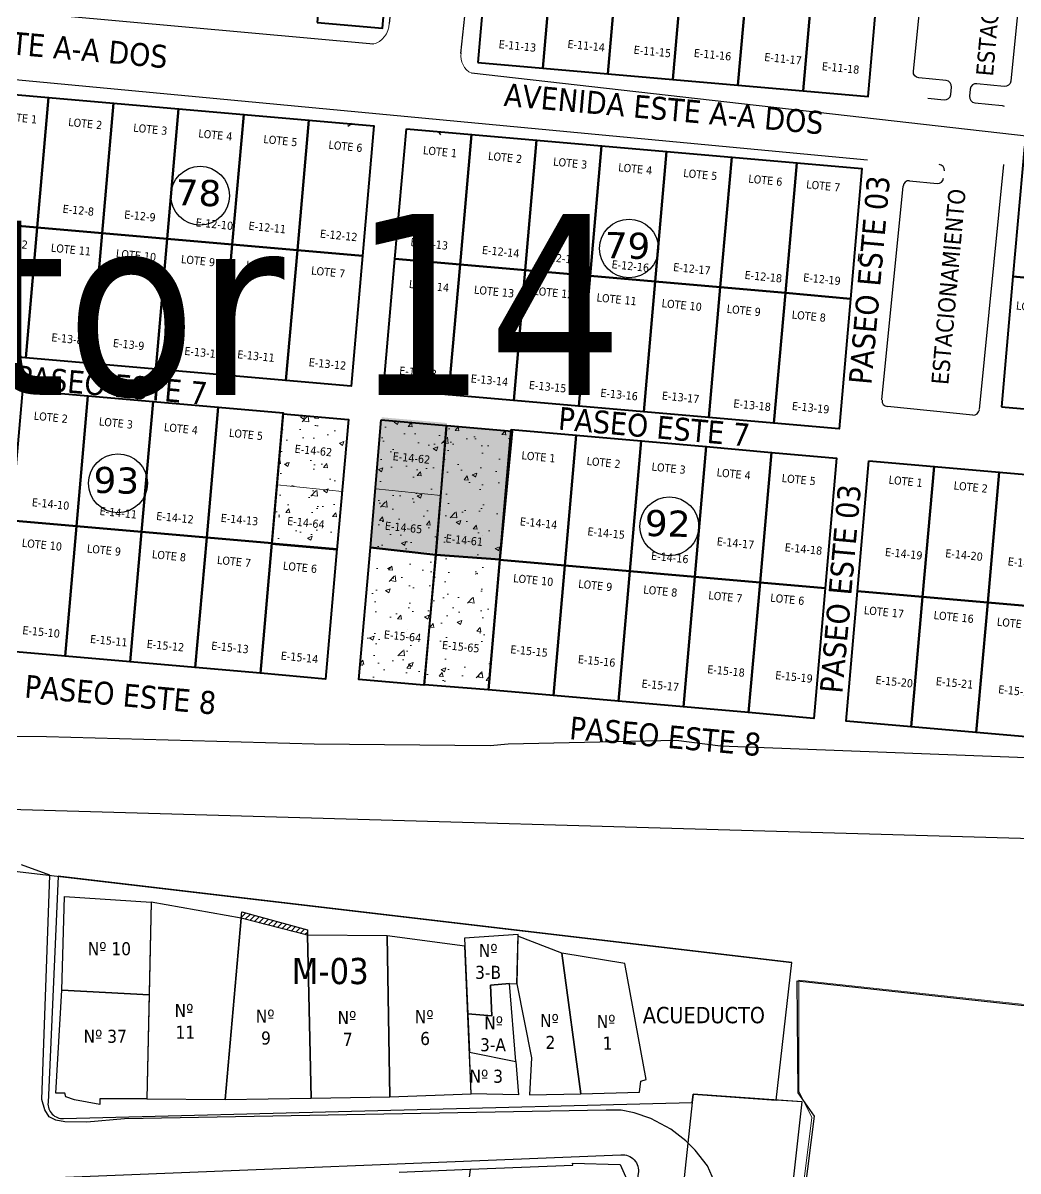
# Model space of a CAD drawing. Header units: metres. Extents: x 2 to 659295185, y -28 to 1124222152.
# Drawn here: x 659934.2 to 660086.6, y 1125414.8 to 1125590.5 of the extents above; entities that cross this region are included whole.
import ezdxf

# ---------------------------------------------------------------- set-up
doc = ezdxf.new("R2010")
doc.units = ezdxf.units.M
doc.header["$MEASUREMENT"] = 0
doc.linetypes.add('HIDDEN', pattern=[0.375, 0.25, -0.125])
for name, color, linetype in [('CALLES', 1, 'CONTINUOUS'), ('CAMBIO DE USO', 100, 'CONTINUOUS'), ('División Parroquial', 130, 'CONTINUOUS'), ('MANZANA', 30, 'CONTINUOUS'), ('Numero de manzana', 6, 'CONTINUOUS'), ('PARCELA SL', 1, 'CONTINUOUS'), ('Parcelas', 140, 'CONTINUOUS'), ('texto', 255, 'CONTINUOUS'), ('TEXTOS', 7, 'CONTINUOUS')]:
    doc.layers.add(name, color=color, linetype=linetype)
doc.layers.add('GL_LIN', color=5, linetype='CONTINUOUS', lineweight=30)
doc.styles.add('ROMAN', font='verdana.ttf')
doc.styles.get("Standard").update_dxf_attribs({"font": 'tahoma.ttf'})
pattern_1 = [(50, (0, 0), (7.172601826, -0.62752135), [0.75, -8.25]), (355, (0, 0), (-1.387513336, 7.521921337), [0.6, -6.6]), (100.45144446, (0.598, -0.052), (5.785088467, 6.89439991), [0.63740192, -7.01142112]), (46.1842, (0, 2), (10.672413307, -1.65519281), [1.125, -12.375]), (96.6356355, (0.889, 1.862), (9.34661946, 9.74118601), [0.95610342, -10.5171376]), (351.184164, (0, 2), (9.34661945, 9.741186), [0.9, -9.90000001]), (21, (1, 1.5), (5.96907052, -4.026188907), [0.75, -8.25]), (326, (1, 1.5), (2.43315332, 7.25150045), [0.6, -6.6]), (71.45144474, (1.4974, 1.1645), (8.402223767, 3.225311528), [0.6374019, -7.01142112]), (37.5, (0, 0), (0.121598553, 3.3289385383), [0, -6.52, 0, -6.7, 0, -6.625]), (7.5, (0, 0), (2.630695374, 3.944117119), [0, -3.82, 0, -6.37, 0, -2.525]), (327.5, (-2.23, 0), (5.3382243617, -0.2255487173), [0, -2.5, 0, -7.8, 0, -10.35]), (317.5, (-3.23, 0), (5.831861693, 1.001049823), [0, -3.25, 0, -5.18, 0, -7.35])]

msp = doc.modelspace()

# ---------------------------------------------------------------- hatches: boundary and pattern name
at = {"layer": 'División Parroquial', "lineweight": 0, "transparency": 33554666}
h = msp.add_hatch(dxfattribs=at)
h.set_pattern_fill('AR-CONC', color=256)
h.set_pattern_definition(pattern_1)
h.paths.add_polyline_path([(659999.1244, 1125529.2988), (659989.1624, 1125530.1703), (659987.4193, 1125510.2464), (659997.3812, 1125509.3749)], flags=16)
h.paths.add_polyline_path([(659853.4654, 1125504.454), (660022.6101, 1125504.454), (660022.6101, 1125564.2894), (659853.4654, 1125564.2894)], flags=9)
h = msp.add_hatch(dxfattribs=at)
h.set_pattern_fill('AR-CONC', color=256)
h.set_pattern_definition(pattern_1)
h.paths.add_polyline_path([(660008.9388, 1125528.0544), (659999.1382, 1125528.9118), (659997.4087, 1125509.1433), (660007.2093, 1125508.2858), (660007.2165, 1125508.3677)], flags=16)
h.paths.add_polyline_path([(659853.4654, 1125504.454), (660022.6101, 1125504.454), (660022.6101, 1125564.2894), (659853.4654, 1125564.2894)], flags=9)
h = msp.add_hatch(dxfattribs=at)
h.set_pattern_fill('AR-CONC', color=256)
h.set_pattern_definition(pattern_1)
h.paths.add_polyline_path([(659984.0406, 1125529.8243), (659974.0786, 1125530.6958), (659973.1272, 1125519.8209), (659983.0779, 1125518.8204)])
h.paths.add_polyline_path([(659983.0779, 1125518.8204), (659973.1272, 1125519.8209), (659972.3469, 1125510.9013), (659982.3088, 1125510.0298)])
h = msp.add_hatch(dxfattribs=at)
h.set_pattern_fill('AR-CONC', color=256)
h.set_pattern_definition(pattern_1)
h.paths.add_polyline_path([(659999.0372, 1125528.9095), (659989.0753, 1125529.781), (659987.4193, 1125510.2464), (659997.3812, 1125509.3749)])
h.paths.add_polyline_path([(660008.9388, 1125528.0544), (659999.1382, 1125528.9118), (659997.3951, 1125508.9879), (659997.4403, 1125508.984), (659997.4539, 1125509.1393), (660007.1211, 1125508.2856), (660007.1089, 1125508.1381), (660007.1957, 1125508.1305), (660007.2165, 1125508.3677)])
h.paths.add_polyline_path([(659997.3351, 1125509.1067), (659987.3731, 1125509.9783), (659985.63, 1125490.0544), (659995.592, 1125489.1829)])
h = msp.add_hatch(dxfattribs=at)
h.set_pattern_fill('AR-CONC', color=256)
h.set_pattern_definition([(50, (-9.3733, -0.01), (7.172601826, -0.62752135), [0.75, -8.25]), (355, (-9.373, -0.01), (-1.387513336, 7.521921337), [0.6, -6.6]), (100.45144446, (-8.7756, -0.0624), (5.785088467, 6.89439991), [0.63740192, -7.01142112]), (46.1842, (-9.373, 1.99), (10.672413307, -1.65519281), [1.125, -12.375]), (96.6356355, (-8.484, 1.852), (9.34661946, 9.74118601), [0.95610342, -10.5171376]), (351.184164, (-9.373, 1.99), (9.34661945, 9.741186), [0.9, -9.90000001]), (21, (-8.3733, 1.49), (5.96907052, -4.026188907), [0.75, -8.25]), (326, (-8.373, 1.49), (2.43315332, 7.25150045), [0.6, -6.6]), (71.45144474, (-7.876, 1.1544), (8.402223767, 3.225311528), [0.6374019, -7.01142112]), (37.5, (-9.3733, -0.01), (0.121598553, 3.3289385383), [0, -6.52, 0, -6.7, 0, -6.625]), (7.5, (-9.3733, -0.01), (2.630695374, 3.944117119), [0, -3.82, 0, -6.37, 0, -2.525]), (327.5, (-11.6033, -0.01), (5.3382243617, -0.2255487173), [0, -2.5, 0, -7.8, 0, -10.35]), (317.5, (-12.6033, -0.01), (5.831861693, 1.001049823), [0, -3.25, 0, -5.18, 0, -7.35])])
h.paths.add_polyline_path([(660007.2218, 1125508.4175), (659997.5548, 1125509.1185), (659995.6394, 1125489.0932), (660005.4648, 1125488.5504)])
h.paths.add_polyline_path([(659999.0684, 1125493.7351), (660005.6429, 1125493.0699), (660005.8362, 1125494.9805), (659999.2617, 1125495.6456)], flags=16)
h.paths.add_polyline_path([(659999.4919, 1125504.6202), (660006.5617, 1125503.9048), (660006.7583, 1125505.848), (659999.6885, 1125506.5633)], flags=16)

# ---------------------------------------------------------------- linework, layer by layer
at = {"layer": 'CAMBIO DE USO', "lineweight": 0}
for p, q in [((659973.1388, 1125519.8197), (659983.1055, 1125518.8176)), ((659988.2228, 1125519.2171), (659998.1894, 1125518.2151))]:
    msp.add_line(p, q, dxfattribs=at)
at = {"layer": 'CAMBIO DE USO', "lineweight": 40}
for points in [[(659974.0786, 1125530.6958), (659984.0406, 1125529.8243), (659982.2975, 1125509.9004), (659972.3355, 1125510.7719), (659974.0786, 1125530.6958)], [(659989.0753, 1125529.781), (659999.0372, 1125528.9095), (659997.4539, 1125509.1393), (659987.4193, 1125510.2464), (659989.0753, 1125529.781)], [(659999.1382, 1125528.9118), (660009.1001, 1125528.0403), (660007.2122, 1125508.3867), (659997.4539, 1125509.1393), (659999.1382, 1125528.9118)], [(659987.4193, 1125510.2464), (659997.4539, 1125509.1393), (659995.592, 1125489.1829), (659985.63, 1125490.0544), (659987.4193, 1125510.2464)], [(659997.4539, 1125509.1393), (660007.2122, 1125508.3867), (660005.4827, 1125488.4403), (659995.7108, 1125489.2154), (659997.4539, 1125509.1393)]]:
    msp.add_lwpolyline(points, dxfattribs=at)
at = {"layer": 'GL_LIN'}
msp.add_lwpolyline([(660435.0624, 1125033.3401), (660393.2461, 1125035.4836), (660376.3098, 1125038.3679), (660341.6963, 1125047.6802), (660265.2544, 1125067.8877), (660257.3994, 1125069.337), (660216.1511, 1125076.1022), (660141.3289, 1125088.6101), (660135.7665, 1125089.1263), (660128.8533, 1125089.1163), (660122.1617, 1125088.9202), (660092.3023, 1125088.2172), (660054.1882, 1125087.4483), (660015.9676, 1125087.508), (660028.6076, 1125192.9398), (660036.8756, 1125264.7481), (660051.3716, 1125391.3364), (660055.3856, 1125423.2013), (660052.9191, 1125426.7817), (660052.7364, 1125443.8889), (660275.3003, 1125419.7142), (660379.528, 1125408.2162), (660428.6754, 1125402.6733)], dxfattribs=at)
at = {"layer": 'MANZANA', "lineweight": -2}
for p, q in [((660001.275, 1125585.8753), (660009.8614, 1125669.8264)), ((659998.0441, 1125668.941), (659990.3001, 1125590.4653)), ((659987.8643, 1125587.2768), (659846.7532, 1125600.0621)), ((659848.5385, 1125589.8547), (660063.5464, 1125569.5888)), ((660103.2832, 1125571.438), (660002.8768, 1125582.8225)), ((659984.6012, 1125575.1424), (659983.9498, 1125574.6925)), ((659998.1986, 1125573.4328), (659997.8687, 1125573.8727)), ((659937.806, 1125481.2515), (659893.9711, 1125481.6015)), ((659978.7879, 1125480.1118), (659937.806, 1125481.2515)), ((660005.7435, 1125479.8918), (659978.7879, 1125480.1118)), ((660008.4811, 1125480.1318), (660005.7435, 1125479.8918)), ((660034.2247, 1125480.6917), (660008.4811, 1125480.1318)), ((660041.0275, 1125479.8318), (660034.2247, 1125480.6917)), ((660097.5775, 1125477.6523), (660041.0275, 1125479.8318)), ((659919.2199, 1125470.5437), (660098.9463, 1125465.3848)), ((659873.268, 1125467.69), (660051.935, 1125446.715)), ((659938.3388, 1125460.0814), (659934.0104, 1125461.6672)), ((660025.8304, 1125424.1332), (660023.5216, 1125424.1232)), ((660027.8011, 1125423.7033), (660025.8304, 1125424.1332)), ((660030.3244, 1125422.8234), (660027.8011, 1125423.7033)), ((660033.4001, 1125421.1838), (660030.3244, 1125422.8234)), ((660035.7089, 1125419.4241), (660033.4001, 1125421.1838)), ((660037.1437, 1125417.9944), (660035.7089, 1125419.4241)), ((660039.0155, 1125415.5649), (660037.1437, 1125417.9944)), ((660040.1204, 1125413.1354), (660039.0155, 1125415.5649))]:
    msp.add_line(p, q, dxfattribs=at)
at = {"layer": 'MANZANA'}
for p, q in [((660084.359, 1125568.8592), (660080.6228, 1125531.3516)), ((660069.977, 1125566.3792), (660074.1809, 1125565.9605)), ((660065.7188, 1125532.8362), (660068.9786, 1125565.5618)), ((660062.1465, 1125554.0767), (660062.2575, 1125555.1907)), ((660079.6483, 1125530.5118), (660066.5601, 1125531.8155))]:
    msp.add_line(p, q, dxfattribs=at)
msp.add_lwpolyline([(660072.754, 1125579.0263), (660075.2761, 1125578.7751, 0.41421356), (660076.2745, 1125579.5925), (660076.3854, 1125580.7064, 0.41421356), (660075.568, 1125581.7048), (660071.3641, 1125582.1235, -0.41421356), (660070.5466, 1125583.1218), (660073.8065, 1125615.8474, -0.41421356), (660074.8048, 1125616.6649), (660087.893, 1125615.3611, -0.41421356), (660088.7105, 1125614.3628), (660085.4506, 1125581.6372, -0.41421356), (660084.4523, 1125580.8198), (660080.2484, 1125581.2385, 0.41421356), (660079.2501, 1125580.4211), (660079.1391, 1125579.3072, 0.41421356), (660079.9566, 1125578.3088), (660084.1605, 1125577.8901, -0.08396567), (660084.454, 1125577.8099)], format="xyb", dxfattribs=at)
at = {"layer": 'MANZANA', "linetype": 'Continuous'}
for points in [[(660036.6904, 1125425.2704), (660036.831, 1125426.574), (660049.5297, 1125425.661), (660051.935, 1125446.715), (659939.5984, 1125459.9332), (659938.0552, 1125425.2695, 0.45838749), (659940.4432, 1125422.8352), (660036.6904, 1125425.2704), (660036.831, 1125426.574)], [(660036.6904, 1125425.2704), (660036.831, 1125426.574), (660049.5297, 1125425.661), (660051.935, 1125446.715), (659939.5984, 1125459.9332), (659938.0552, 1125425.2695, 0.45838749), (659940.4432, 1125422.8352), (660036.6904, 1125425.2704), (660036.831, 1125426.574)], [(660036.6904, 1125425.2704), (660036.831, 1125426.574), (660049.5297, 1125425.661), (660051.935, 1125446.715), (659939.5984, 1125459.9332), (659938.0552, 1125425.2695, 0.45838749), (659940.4432, 1125422.8352), (660036.6904, 1125425.2704), (660036.831, 1125426.574)], [(660036.6904, 1125425.2704), (660036.831, 1125426.574), (660049.5297, 1125425.661), (660051.935, 1125446.715), (659939.5984, 1125459.9332), (659938.0552, 1125425.2695, 0.45838749), (659940.4432, 1125422.8352), (660036.6904, 1125425.2704), (660036.831, 1125426.574)], [(660016.155, 1125316.5223, -0.3407527), (660014.155, 1125314.5511), (659929.9656, 1125310.452, -0.551167), (659927.3507, 1125313.1973), (659936.9697, 1125411.7355, -0.34429813), (659939.464, 1125413.8176), (660025.7804, 1125417.2546, -0.5097263), (660028.4054, 1125414.3972), (660016.155, 1125316.5223)], [(660016.155, 1125316.5223, -0.3407527), (660014.155, 1125314.5511), (659929.9656, 1125310.452, -0.551167), (659927.3507, 1125313.1973), (659936.9697, 1125411.7355, -0.34429813), (659939.464, 1125413.8176), (660025.7804, 1125417.2546, -0.5097263), (660028.4054, 1125414.3972), (660016.155, 1125316.5223)]]:
    msp.add_lwpolyline(points, format="xyb", dxfattribs=at)
for points in [[(660053.5069, 1125425.375), (660036.831, 1125426.574), (660036.6904, 1125425.2704), (660000.578, 1125086.876), (660015.9676, 1125087.508), (660053.5069, 1125425.3855)], [(660053.5069, 1125425.375), (660036.831, 1125426.574), (660036.6904, 1125425.2704), (660000.578, 1125086.876), (660015.9676, 1125087.508), (660053.5069, 1125425.3855)], [(660053.5069, 1125425.375), (660049.5297, 1125425.661)]]:
    msp.add_lwpolyline(points, dxfattribs=at)
at = {"layer": 'MANZANA', "lineweight": 0}
for centre, radius, start, end in [((659986.9788, 1125590.5002), 3.3215, 283.964574, 359.398009), ((660004.1782, 1125585.4319), 2.8975, 169.867107, 244.217535)]:
    msp.add_arc(centre, radius, start, end, dxfattribs=at)
at = {"layer": 'MANZANA'}
for centre, start, end in [((660074.3823, 1125567.9823), 354.311449, 84.311449), ((660069.8865, 1125565.4713), 84.311449, 174.311449), ((660074.2713, 1125566.8683), 264.311449, 354.311449), ((660066.6505, 1125532.7234), 174.311449, 264.311449), ((660079.7387, 1125531.4197), 264.311449, 354.311449)]:
    msp.add_arc(centre, 0.9124, start, end, dxfattribs=at)
at = {"layer": 'Numero de manzana', "lineweight": -2}
for centre in [(659961.3437, 1125564.0884), (660027.0094, 1125556.0111), (659948.7617, 1125520.0713), (660033.1761, 1125513.4722)]:
    msp.add_circle(centre, 4.5001, dxfattribs=at)
at = {"layer": 'PARCELA SL', "linetype": 'Continuous'}
msp.add_lwpolyline([(660002.6745, 1125415.062), (660018.3828, 1125415.669), (660018.3769, 1125416.0189), (660025.6432, 1125415.7895), (660026.4679, 1125413.9565), (660025.1872, 1125402.7293)], dxfattribs=at)
at = {"layer": 'Parcelas', "lineweight": -2}
for p, q in [((659937.1213, 1125425.743), (659938.3388, 1125460.0814)), ((659940.158, 1125442.4595), (659940.5866, 1125456.7931)), ((659940.5866, 1125456.7931), (659953.8408, 1125455.9662)), ((659953.8408, 1125455.9662), (659953.1608, 1125425.8239)), ((659953.8408, 1125455.9662), (659953.5207, 1125441.7798)), ((659967.6194, 1125453.4861), (659953.8408, 1125455.9662)), ((659967.6194, 1125453.4861), (659965.1805, 1125425.7431)), ((659965.1805, 1125425.7431), (659967.6194, 1125453.4861)), ((659967.6194, 1125453.4861), (659967.7078, 1125454.4922)), ((659967.6194, 1125453.4861), (659967.7078, 1125454.4922)), ((659967.6194, 1125453.4861), (659967.7078, 1125454.4922)), ((659977.7907, 1125450.8794), (659967.6194, 1125453.4861)), ((659977.7907, 1125450.8794), (659967.6194, 1125453.4861)), ((659977.7907, 1125450.8794), (659967.6194, 1125453.4861)), ((659977.7907, 1125450.8794), (659967.6194, 1125453.4861)), ((659967.6294, 1125453.6), (659968.3453, 1125454.316)), ((659967.6294, 1125453.6), (659968.3453, 1125454.316)), ((659967.6294, 1125453.6), (659968.3453, 1125454.316)), ((659967.7078, 1125454.4922), (659977.7731, 1125451.7092)), ((659967.7078, 1125454.4922), (659977.7731, 1125451.7092)), ((659967.7078, 1125454.4922), (659977.7731, 1125451.7092)), ((659968.2402, 1125453.327), (659969.0378, 1125454.1245)), ((659968.2402, 1125453.327), (659969.0378, 1125454.1245)), ((659968.2402, 1125453.327), (659969.0378, 1125454.1245)), ((659968.9438, 1125453.1467), (659969.7302, 1125453.933)), ((659968.9438, 1125453.1467), (659969.7302, 1125453.933)), ((659968.9438, 1125453.1467), (659969.7302, 1125453.933)), ((659969.6474, 1125452.9664), (659970.4226, 1125453.7416)), ((659969.6474, 1125452.9664), (659970.4226, 1125453.7416)), ((659969.6474, 1125452.9664), (659970.4226, 1125453.7416)), ((659970.351, 1125452.786), (659971.115, 1125453.5501)), ((659970.351, 1125452.786), (659971.115, 1125453.5501)), ((659970.351, 1125452.786), (659971.115, 1125453.5501)), ((659971.0545, 1125452.6057), (659971.8075, 1125453.3587)), ((659971.0545, 1125452.6057), (659971.8075, 1125453.3587)), ((659971.0545, 1125452.6057), (659971.8075, 1125453.3587)), ((659971.7581, 1125452.4254), (659972.4999, 1125453.1672)), ((659971.7581, 1125452.4254), (659972.4999, 1125453.1672)), ((659971.7581, 1125452.4254), (659972.4999, 1125453.1672)), ((659972.4617, 1125452.2451), (659973.1923, 1125452.9758)), ((659972.4617, 1125452.2451), (659973.1923, 1125452.9758)), ((659972.4617, 1125452.2451), (659973.1923, 1125452.9758)), ((659973.1652, 1125452.0648), (659973.8848, 1125452.7843)), ((659973.1652, 1125452.0648), (659973.8848, 1125452.7843)), ((659973.1652, 1125452.0648), (659973.8848, 1125452.7843)), ((659973.8688, 1125451.8845), (659974.5772, 1125452.5929)), ((659973.8688, 1125451.8845), (659974.5772, 1125452.5929)), ((659973.8688, 1125451.8845), (659974.5772, 1125452.5929)), ((659974.5724, 1125451.7042), (659975.2696, 1125452.4014)), ((659974.5724, 1125451.7042), (659975.2696, 1125452.4014)), ((659974.5724, 1125451.7042), (659975.2696, 1125452.4014)), ((659975.276, 1125451.5239), (659975.9621, 1125452.21)), ((659975.276, 1125451.5239), (659975.9621, 1125452.21)), ((659975.276, 1125451.5239), (659975.9621, 1125452.21)), ((659975.9795, 1125451.3436), (659976.6545, 1125452.0185)), ((659975.9795, 1125451.3436), (659976.6545, 1125452.0185)), ((659975.9795, 1125451.3436), (659976.6545, 1125452.0185)), ((659976.6831, 1125451.1632), (659977.3469, 1125451.8271)), ((659976.6831, 1125451.1632), (659977.3469, 1125451.8271)), ((659976.6831, 1125451.1632), (659977.3469, 1125451.8271)), ((659977.3867, 1125450.9829), (659977.7802, 1125451.3764)), ((659977.3867, 1125450.9829), (659977.7802, 1125451.3764)), ((659977.3867, 1125450.9829), (659977.7802, 1125451.3764)), ((659977.7731, 1125451.7092), (659977.7907, 1125450.8794)), ((659977.7731, 1125451.7092), (659977.7907, 1125450.8794)), ((659977.7731, 1125451.7092), (659977.7907, 1125450.8794)), ((659989.9703, 1125450.7873), (659977.7907, 1125450.8794)), ((659977.7907, 1125450.8794), (659978.3192, 1125425.925)), ((659978.3192, 1125425.925), (659977.7907, 1125450.8794)), ((659989.9703, 1125450.7873), (659977.7907, 1125450.8794)), ((659977.7907, 1125450.8794), (659978.3192, 1125425.925)), ((659989.9703, 1125450.7873), (659977.7907, 1125450.8794)), ((659977.7907, 1125450.8794), (659978.3192, 1125425.925)), ((659990.3873, 1125426.1408), (659989.9703, 1125450.7873)), ((660001.8672, 1125449.2174), (659989.9703, 1125450.7873)), ((659989.9703, 1125450.7873), (659990.3873, 1125426.1408)), ((659990.3873, 1125426.1408), (659989.9703, 1125450.7873)), ((659990.3873, 1125426.1408), (659989.9703, 1125450.7873)), ((660010.0144, 1125451.023), (660001.814, 1125450.4562)), ((660001.814, 1125450.4562), (660002.3118, 1125438.8669)), ((660009.8342, 1125443.4451), (660010.0144, 1125451.023)), ((660010.0073, 1125450.7239), (660009.8342, 1125443.4451)), ((660016.7251, 1125448.1613), (660010.0073, 1125450.7239)), ((660002.8389, 1125426.5982), (660001.8672, 1125449.2174)), ((660026.3436, 1125446.5652), (660016.7251, 1125448.1613)), ((660016.7251, 1125448.1613), (660019.6358, 1125426.6271)), ((660019.6358, 1125426.6271), (660016.7251, 1125448.1613)), ((660029.6564, 1125428.7913), (660026.3436, 1125446.5652)), ((660005.8223, 1125443.264), (660008.6867, 1125443.5212)), ((660008.6867, 1125443.5212), (660005.8223, 1125443.264)), ((660005.9997, 1125438.5674), (660005.8223, 1125443.264)), ((660005.8223, 1125443.264), (660005.9997, 1125438.5674)), ((660008.6867, 1125443.5212), (660008.6867, 1125443.5212)), ((660008.6867, 1125443.5212), (660009.8342, 1125443.4451)), ((660009.677, 1125431.5621), (660008.6867, 1125443.5212)), ((660009.8342, 1125443.4451), (660012.1022, 1125432.1114)), ((659939.2552, 1125426.7053), (659940.158, 1125442.4595)), ((659953.5207, 1125441.7798), (659940.158, 1125442.4595)), ((659940.158, 1125442.4595), (659953.5207, 1125441.7798)), ((659953.5207, 1125441.7798), (659953.1608, 1125425.8239)), ((660002.3118, 1125438.8669), (660005.9997, 1125438.5674)), ((660005.9997, 1125438.5674), (660002.3118, 1125438.8669)), ((660002.3118, 1125438.8669), (660002.5633, 1125433.0123)), ((660002.8389, 1125426.5982), (660002.5633, 1125433.0123)), ((660002.5633, 1125433.0123), (660009.677, 1125431.5621)), ((660002.5633, 1125433.0123), (660009.677, 1125431.5621)), ((660012.1022, 1125432.1114), (660011.7477, 1125426.4525)), ((660009.677, 1125431.5621), (660010.0979, 1125426.4795)), ((660028.5923, 1125426.8772), (660028.8143, 1125428.5727)), ((660028.8143, 1125428.5727), (660029.6564, 1125428.7913)), ((660019.6358, 1125426.6271), (660028.5923, 1125426.8772)), ((659937.5835, 1125424.1733), (659937.1213, 1125425.743)), ((659940.6052, 1125426.6969), (659939.2552, 1125426.7053)), ((659940.7545, 1125426.1468), (659940.6052, 1125426.6969)), ((659942.0976, 1125425.6858), (659940.7545, 1125426.1468)), ((659945.9608, 1125424.9639), (659942.0976, 1125425.6858)), ((659953.1608, 1125425.8239), (659945.9608, 1125425.8239)), ((659945.9608, 1125425.8239), (659945.9608, 1125424.9639)), ((659953.1608, 1125425.8239), (659965.1805, 1125425.7431)), ((659965.1805, 1125425.7431), (659978.3192, 1125425.925)), ((659978.3192, 1125425.925), (659990.3873, 1125426.1408)), ((659978.3192, 1125425.925), (659990.3873, 1125426.1408)), ((659978.3192, 1125425.925), (659990.3873, 1125426.1408)), ((659990.3873, 1125426.1408), (660002.8389, 1125426.5982)), ((660010.0979, 1125426.4795), (660002.8389, 1125426.5982)), ((660011.7477, 1125426.4525), (660019.6358, 1125426.6271)), ((659938.2503, 1125423.0666), (659937.5835, 1125424.1733)), ((660023.5216, 1125424.1232), (659949.7872, 1125422.7934)), ((659939.2259, 1125422.5675), (659938.2503, 1125423.0666)), ((659940.6351, 1125422.3408), (659939.2259, 1125422.5675)), ((659943.9821, 1125422.2878), (659940.6351, 1125422.3408)), ((659949.7872, 1125422.7934), (659943.9821, 1125422.2878)), ((659991.8026, 1125414.6419), (660002.6745, 1125415.062)), ((660002.6745, 1125415.062), (659996.5218, 1125365.3513))]:
    msp.add_line(p, q, dxfattribs=at)
at = {"layer": 'Parcelas', "lineweight": 40}
for points in [[(659979.281, 1125590.6003), (659989.2429, 1125589.7287), (659990.9861, 1125609.6526), (659981.0241, 1125610.5242), (659979.281, 1125590.6003)], [(660003.8421, 1125584.4924), (660013.804, 1125583.6208), (660015.5472, 1125603.5447), (660005.5852, 1125604.4163), (660003.8421, 1125584.4924)], [(660013.804, 1125583.6208), (660023.766, 1125582.7493), (660025.5091, 1125602.6731), (660015.5472, 1125603.5447), (660013.804, 1125583.6208)], [(660023.766, 1125582.7493), (660033.7279, 1125581.8777), (660035.4711, 1125601.8016), (660025.5091, 1125602.6731), (660023.766, 1125582.7493)], [(660033.7279, 1125581.8777), (660043.6899, 1125581.0061), (660045.433, 1125600.93), (660035.4711, 1125601.8016), (660033.7279, 1125581.8777)], [(660043.6899, 1125581.0061), (660053.6518, 1125580.1346), (660055.3949, 1125600.0585), (660045.433, 1125600.93), (660043.6899, 1125581.0061)], [(660053.6518, 1125580.1346), (660063.6138, 1125579.263), (660065.3569, 1125599.1869), (660055.3949, 1125600.0585), (660053.6518, 1125580.1346)], [(659928.1639, 1125580.0151), (659938.1259, 1125579.1436), (659936.3828, 1125559.2197), (659926.4208, 1125560.0912), (659928.1639, 1125580.0151)], [(659938.1259, 1125579.1436), (659948.0878, 1125578.272), (659946.3447, 1125558.3481), (659936.3828, 1125559.2197), (659938.1259, 1125579.1436)], [(659948.0878, 1125578.272), (659958.0498, 1125577.4005), (659956.3066, 1125557.4766), (659946.3447, 1125558.3481), (659948.0878, 1125578.272)], [(659958.0498, 1125577.4005), (659968.0117, 1125576.5289), (659966.2686, 1125556.605), (659956.3066, 1125557.4766), (659958.0498, 1125577.4005)], [(659968.0117, 1125576.5289), (659977.9737, 1125575.6574), (659976.2305, 1125555.7335), (659966.2686, 1125556.605), (659968.0117, 1125576.5289)], [(659977.9737, 1125575.6574), (659987.9356, 1125574.7858), (659986.1925, 1125554.8619), (659976.2305, 1125555.7335), (659977.9737, 1125575.6574)], [(659992.9166, 1125574.35), (660002.8785, 1125573.4785), (660001.1354, 1125553.5546), (659991.1735, 1125554.4261), (659992.9166, 1125574.35)], [(660002.8785, 1125573.4785), (660012.8405, 1125572.6069), (660011.0974, 1125552.683), (660001.1354, 1125553.5546), (660002.8785, 1125573.4785)], [(660012.8405, 1125572.6069), (660022.8024, 1125571.7353), (660021.0593, 1125551.8115), (660011.0974, 1125552.683), (660012.8405, 1125572.6069)], [(660022.8024, 1125571.7353), (660032.7644, 1125570.8638), (660031.0213, 1125550.9399), (660021.0593, 1125551.8115), (660022.8024, 1125571.7353)], [(660032.7644, 1125570.8638), (660042.7263, 1125569.9922), (660040.9832, 1125550.0683), (660031.0213, 1125550.9399), (660032.7644, 1125570.8638)], [(660085.7959, 1125551.7006), (660095.7579, 1125550.8291), (660097.501, 1125570.753), (660087.539, 1125571.6245), (660085.7959, 1125551.7006)], [(660042.7263, 1125569.9922), (660052.6883, 1125569.1207), (660050.9451, 1125549.1968), (660040.9832, 1125550.0683), (660042.7263, 1125569.9922)], [(660052.6883, 1125569.1207), (660062.6502, 1125568.2491), (660060.9071, 1125548.3252), (660050.9451, 1125549.1968), (660052.6883, 1125569.1207)], [(659926.4208, 1125560.0912), (659936.3828, 1125559.2197), (659934.6396, 1125539.2958), (659924.6777, 1125540.1674), (659926.4208, 1125560.0912)], [(659936.3828, 1125559.2197), (659946.3447, 1125558.3481), (659944.6016, 1125538.4242), (659934.6396, 1125539.2958), (659936.3828, 1125559.2197)], [(659946.3447, 1125558.3481), (659956.3066, 1125557.4766), (659954.5635, 1125537.5527), (659944.6016, 1125538.4242), (659946.3447, 1125558.3481)], [(659956.3066, 1125557.4766), (659966.2686, 1125556.605), (659964.5255, 1125536.6811), (659954.5635, 1125537.5527), (659956.3066, 1125557.4766)], [(659966.2686, 1125556.605), (659976.2305, 1125555.7335), (659974.4874, 1125535.8096), (659964.5255, 1125536.6811), (659966.2686, 1125556.605)], [(659976.2305, 1125555.7335), (659986.1925, 1125554.8619), (659984.4494, 1125534.938), (659974.4874, 1125535.8096), (659976.2305, 1125555.7335)], [(659991.1735, 1125554.4261), (660001.1354, 1125553.5546), (659999.3923, 1125533.6307), (659989.4303, 1125534.5022), (659991.1735, 1125554.4261)], [(660001.1354, 1125553.5546), (660011.0974, 1125552.683), (660009.3542, 1125532.7591), (659999.3923, 1125533.6307), (660001.1354, 1125553.5546)], [(660011.0974, 1125552.683), (660021.0593, 1125551.8115), (660019.3162, 1125531.8876), (660009.3542, 1125532.7591), (660011.0974, 1125552.683)], [(660021.0593, 1125551.8115), (660031.0213, 1125550.9399), (660029.2781, 1125531.016), (660019.3162, 1125531.8876), (660021.0593, 1125551.8115)], [(660084.0528, 1125531.7767), (660094.0148, 1125530.9052), (660095.7579, 1125550.8291), (660085.7959, 1125551.7006), (660084.0528, 1125531.7767)], [(660031.0213, 1125550.9399), (660040.9832, 1125550.0683), (660039.2401, 1125530.1444), (660029.2781, 1125531.016), (660031.0213, 1125550.9399)], [(660040.9832, 1125550.0683), (660050.9451, 1125549.1968), (660049.202, 1125529.2729), (660039.2401, 1125530.1444), (660040.9832, 1125550.0683)], [(660050.9451, 1125549.1968), (660060.9071, 1125548.3252), (660059.164, 1125528.4013), (660049.202, 1125529.2729), (660050.9451, 1125549.1968)], [(659934.2039, 1125534.3148), (659944.1658, 1125533.4433), (659942.4227, 1125513.5194), (659932.4607, 1125514.3909), (659934.2039, 1125534.3148)], [(659944.1658, 1125533.4433), (659954.1278, 1125532.5717), (659952.3846, 1125512.6478), (659942.4227, 1125513.5194), (659944.1658, 1125533.4433)], [(659954.1278, 1125532.5717), (659964.0897, 1125531.7002), (659962.3466, 1125511.7763), (659952.3846, 1125512.6478), (659954.1278, 1125532.5717)], [(659964.0897, 1125531.7002), (659974.0517, 1125530.8286), (659972.3085, 1125510.9047), (659962.3466, 1125511.7763), (659964.0897, 1125531.7002)], [(660008.9596, 1125528.2916), (660018.9215, 1125527.4201), (660017.1784, 1125507.4962), (660007.2165, 1125508.3677), (660008.9596, 1125528.2916)], [(660018.9215, 1125527.4201), (660028.8835, 1125526.5485), (660027.1404, 1125506.6246), (660017.1784, 1125507.4962), (660018.9215, 1125527.4201)], [(660028.8835, 1125526.5485), (660038.8454, 1125525.677), (660037.1023, 1125505.7531), (660027.1404, 1125506.6246), (660028.8835, 1125526.5485)], [(660038.8454, 1125525.677), (660048.8074, 1125524.8054), (660047.0642, 1125504.8815), (660037.1023, 1125505.7531), (660038.8454, 1125525.677)], [(660048.8074, 1125524.8054), (660058.7693, 1125523.9338), (660057.0262, 1125504.0099), (660047.0642, 1125504.8815), (660048.8074, 1125524.8054)], [(660063.746, 1125523.4929), (660073.708, 1125522.6214), (660071.9648, 1125502.6975), (660062.0029, 1125503.569), (660063.746, 1125523.4929)], [(660073.708, 1125522.6214), (660083.6699, 1125521.7498), (660081.9268, 1125501.8259), (660071.9648, 1125502.6975), (660073.708, 1125522.6214)], [(660083.6699, 1125521.7498), (660093.6319, 1125520.8783), (660091.8887, 1125500.9544), (660081.9268, 1125501.8259), (660083.6699, 1125521.7498)], [(659932.4607, 1125514.3909), (659942.4227, 1125513.5194), (659940.6796, 1125493.5955), (659930.7176, 1125494.467), (659932.4607, 1125514.3909)], [(659942.4227, 1125513.5194), (659952.3846, 1125512.6478), (659950.6415, 1125492.7239), (659940.6796, 1125493.5955), (659942.4227, 1125513.5194)], [(659952.3846, 1125512.6478), (659962.3466, 1125511.7763), (659960.6035, 1125491.8524), (659950.6415, 1125492.7239), (659952.3846, 1125512.6478)], [(659962.3466, 1125511.7763), (659972.3085, 1125510.9047), (659970.5654, 1125490.9808), (659960.6035, 1125491.8524), (659962.3466, 1125511.7763)], [(659972.3085, 1125510.9047), (659982.2705, 1125510.0331), (659980.5274, 1125490.1092), (659970.5654, 1125490.9808), (659972.3085, 1125510.9047)], [(660007.2165, 1125508.3677), (660017.1784, 1125507.4962), (660015.4353, 1125487.5723), (660005.4733, 1125488.4438), (660007.2165, 1125508.3677)], [(660017.1784, 1125507.4962), (660027.1404, 1125506.6246), (660025.3972, 1125486.7007), (660015.4353, 1125487.5723), (660017.1784, 1125507.4962)], [(660027.1404, 1125506.6246), (660037.1023, 1125505.7531), (660035.3592, 1125485.8292), (660025.3972, 1125486.7007), (660027.1404, 1125506.6246)], [(660037.1023, 1125505.7531), (660047.0642, 1125504.8815), (660045.3211, 1125484.9576), (660035.3592, 1125485.8292), (660037.1023, 1125505.7531)], [(660047.0642, 1125504.8815), (660057.0262, 1125504.0099), (660055.2831, 1125484.0861), (660045.3211, 1125484.9576), (660047.0642, 1125504.8815)], [(660062.0029, 1125503.569), (660071.9648, 1125502.6975), (660070.2217, 1125482.7736), (660060.2598, 1125483.6451), (660062.0029, 1125503.569)], [(660071.9648, 1125502.6975), (660081.9268, 1125501.8259), (660080.1837, 1125481.902), (660070.2217, 1125482.7736), (660071.9648, 1125502.6975)], [(660081.9268, 1125501.8259), (660091.8887, 1125500.9544), (660090.1456, 1125481.0305), (660080.1837, 1125481.902), (660081.9268, 1125501.8259)]]:
    msp.add_lwpolyline(points, dxfattribs=at)
at = {"layer": 'texto', "lineweight": 0}
for points in [[(660435, 1125033), (660393, 1125035), (660377, 1125038), (660342, 1125047), (660265, 1125068), (660258, 1125069), (660216, 1125076), (660142, 1125088), (660136, 1125089), (660129, 1125089), (660122, 1125089), (660093, 1125088), (660054, 1125087), (660016, 1125087), (660029, 1125193), (660037, 1125265), (660051, 1125391), (660055, 1125423), (660053, 1125427), (660053, 1125444)], [(660053, 1125444), (660276, 1125420), (660380, 1125408), (660429, 1125403)]]:
    msp.add_lwpolyline(points, dxfattribs=at)

# ---------------------------------------------------------------- texts
at = {"layer": 'CALLES'}
for p in [(660082.7365, 1125582.2971), (660075.8866, 1125535.0706)]:
    msp.add_text('ESTACIONAMIENTO', height=2.625, rotation=84.880446, dxfattribs=at).set_placement(p)
at = {"layer": 'CALLES', "color": 0}
for s, rotation, p in [('AVENIDA ESTE A-A DOS', 354.880446, (659907.3236, 1125587.9657)), ('AVENIDA ESTE A-A DOS', 354.880446, (660007.754, 1125577.8534)), ('PASEO ESTE 03', 84.880446, (660064.1114, 1125535.0767)), ('PASEO ESTE 7', 354.880446, (659932.9875, 1125534.6682)), ('PASEO ESTE 7', 354.880446, (660016.0614, 1125528.3002)), ('PASEO ESTE 03', 84.880446, (660059.6768, 1125487.8039)), ('PASEO ESTE 8', 354.880446, (659934.3467, 1125487.286)), ('PASEO ESTE 8', 354.880446, (660017.7749, 1125480.9143))]:
    msp.add_text(s, height=3.5, rotation=rotation, dxfattribs=at).set_placement(p)
at = {"layer": 'Numero de manzana', "lineweight": -2, "style": 'ROMAN'}
for s, p in [('78', (659957.5551, 1125562.6365)), ('79', (660023.2207, 1125554.5592)), ('93', (659944.9731, 1125518.6194)), ('92', (660029.3875, 1125512.0203))]:
    msp.add_text(s, height=4, rotation=358.491535, dxfattribs=at).set_placement(p)
at = {"layer": 'Numero de manzana', "lineweight": -2}
msp.add_text('M-03', height=4, dxfattribs=at).set_placement((659975.376, 1125443.412))
at = {"layer": 'Parcelas', "lineweight": -2}
for s, p in [('E-11-13', (660007.0072, 1125586.6843)), ('E-11-14', (660017.5398, 1125586.7192)), ('E-11-15', (660027.6728, 1125585.8327)), ('E-11-16', (660036.8835, 1125585.3457)), ('E-11-17', (660047.6774, 1125584.7201)), ('E-11-18', (660056.4885, 1125583.3116)), ('LOTE 1', (659931.1356, 1125575.6472)), ('LOTE 2', (659941.0976, 1125574.7757)), ('LOTE 3', (659951.0595, 1125573.9041)), ('LOTE 4', (659961.0215, 1125573.0326)), ('LOTE 5', (659970.9834, 1125572.161)), ('LOTE 6', (659980.9454, 1125571.2895)), ('LOTE 1', (659995.4223, 1125570.4594)), ('LOTE 2', (660005.3843, 1125569.5878)), ('LOTE 3', (660015.3462, 1125568.7163)), ('LOTE 4', (660025.3082, 1125567.8447)), ('LOTE 5', (660035.2701, 1125566.9732)), ('LOTE 6', (660045.2321, 1125566.1016)), ('LOTE 7', (660054.0927, 1125565.2371)), ('E-12-8', (659940.2444, 1125561.4834)), ('E-12-9', (659949.6699, 1125560.6123)), ('E-12-10', (659960.6105, 1125559.407)), ('E-12-11', (659968.7079, 1125558.8859)), ('E-12-12', (659979.6485, 1125557.6806)), ('LOTE 12', (659928.7647, 1125556.5489)), ('E-12-13', (659993.5091, 1125556.3929)), ('LOTE 11', (659938.4463, 1125555.5275)), ('LOTE 10', (659948.4082, 1125554.656)), ('E-12-14', (660004.4498, 1125555.1876)), ('E-12-15', (660013.3612, 1125554.1975)), ('LOTE 9', (659958.3702, 1125553.7844)), ('LOTE 8', (659968.3321, 1125552.9128)), ('LOTE 7', (659978.294, 1125552.0413)), ('E-12-16', (660024.3018, 1125552.9922)), ('E-12-17', (660033.7218, 1125552.569)), ('E-12-18', (660044.6624, 1125551.3637)), ('E-12-19', (660053.6274, 1125550.9804)), ('LOTE 14', (659993.2682, 1125549.9806)), ('LOTE 13', (660003.2302, 1125549.109)), ('LOTE 12', (660012.3135, 1125548.9322)), ('LOTE 11', (660021.9951, 1125547.9108)), ('LOTE 10', (660031.9571, 1125547.0393)), ('LOTE 9', (660041.919, 1125546.1677)), ('LOTE 8', (660051.8809, 1125545.2962)), ('LOTE 14', (660086.2213, 1125546.6796)), ('E-13-8', (659938.5232, 1125541.8108)), ('E-13-9', (659947.9488, 1125540.9396)), ('E-13-10', (659958.8894, 1125539.7343)), ('E-13-11', (659966.9868, 1125539.2133)), ('E-13-12', (659977.9274, 1125538.0079)), ('E-13-13', (659991.788, 1125536.7203)), ('E-13-14', (660002.7286, 1125535.515)), ('E-13-15', (660011.64, 1125534.5249)), ('E-13-16', (660022.5806, 1125533.3196)), ('E-13-17', (660032.0007, 1125532.8964)), ('E-13-18', (660042.9413, 1125531.6911)), ('E-13-19', (660051.9062, 1125531.3078)), ('LOTE 2', (659935.8294, 1125529.8099)), ('LOTE 3', (659945.7913, 1125528.9384)), ('LOTE 4', (659955.7533, 1125528.0668)), ('LOTE 5', (659965.7152, 1125527.1953)), ('E-14-62', (659975.7662, 1125524.7505)), ('E-14-62', (659990.7831, 1125523.6122)), ('LOTE 1', (660010.4951, 1125523.763)), ('LOTE 2', (660020.457, 1125522.8914)), ('LOTE 3', (660030.419, 1125522.0198)), ('LOTE 4', (660040.3809, 1125521.1483)), ('LOTE 5', (660050.3429, 1125520.2767)), ('LOTE 1', (660066.7093, 1125520.0043)), ('LOTE 2', (660076.6713, 1125519.1327)), ('E-14-10', (659935.5329, 1125516.5659)), ('E-14-11', (659945.9009, 1125515.2223)), ('E-14-12', (659954.572, 1125514.4637)), ('E-14-13', (659964.45, 1125514.1814)), ('E-14-64', (659974.6265, 1125513.703)), ('E-14-14', (660010.2456, 1125513.6345)), ('E-14-65', (659989.5764, 1125512.9664)), ('E-14-15', (660020.5958, 1125512.1129)), ('LOTE 10', (659933.997, 1125510.3531)), ('E-14-61', (659998.8742, 1125511.0291)), ('E-14-17', (660040.4003, 1125510.5855)), ('LOTE 9', (659943.959, 1125509.4815)), ('LOTE 8', (659953.9209, 1125508.61)), ('E-14-16', (660030.3413, 1125508.3852)), ('E-14-18', (660050.804, 1125509.6753)), ('E-14-19', (660066.1565, 1125508.9483)), ('E-14-20', (660075.3894, 1125508.7566)), ('LOTE 7', (659963.8829, 1125507.7384)), ('LOTE 6', (659973.9787, 1125506.8491)), ('E-14-21', (660084.9412, 1125507.5101)), ('LOTE 10', (660009.2245, 1125504.9472)), ('LOTE 9', (660019.1864, 1125504.0757)), ('LOTE 8', (660029.1483, 1125503.2041)), ('LOTE 7', (660039.1103, 1125502.3326)), ('LOTE 6', (660048.5934, 1125501.9546)), ('LOTE 17', (660062.9188, 1125500.0528)), ('LOTE 16', (660073.5998, 1125499.2926)), ('LOTE 15', (660083.2814, 1125498.2713)), ('E-15-10', (659934.0823, 1125496.9887)), ('E-15-64', (659989.4205, 1125496.3337)), ('E-15-11', (659944.4503, 1125495.6451)), ('E-15-12', (659953.1214, 1125494.8865)), ('E-15-13', (659962.9994, 1125494.6042)), ('E-15-65', (659998.3367, 1125494.7268)), ('E-15-15', (660008.795, 1125494.0573)), ('E-15-14', (659973.6436, 1125493.091)), ('E-15-16', (660019.1452, 1125492.5357)), ('E-15-18', (660038.9497, 1125491.0083)), ('E-15-17', (660028.8907, 1125488.808)), ('E-15-19', (660049.3534, 1125490.098)), ('E-15-20', (660064.7059, 1125489.3711)), ('E-15-21', (660073.9388, 1125489.1794)), ('E-15-22', (660083.4907, 1125487.9329))]:
    msp.add_text(s, height=1.25, rotation=354.222581, dxfattribs=at).set_placement(p)
for s, height, p in [('Nº 10', 2, (659944.1324, 1125447.8282)), ('Nº', 2, (660004.0092, 1125447.5497)), ('3-B', 2, (660003.4444, 1125444.2082)), ('Nº', 2, (659957.4331, 1125438.3721)), ('Nº', 2, (659969.8562, 1125437.4957)), ('Nº', 2, (659982.3816, 1125437.2833)), ('Nº', 2, (659994.211, 1125437.4253)), ('ACUEDUCTO', 2.5, (660029.1125, 1125437.4149)), ('Nº', 2, (660004.8381, 1125436.4678)), ('Nº', 2, (660013.3794, 1125436.8223)), ('Nº', 2, (660022.0552, 1125436.6963)), ('Nº 37', 2, (659943.494, 1125434.4218)), ('11', 2, (659957.577, 1125435.0305)), ('9', 2, (659970.6761, 1125434.1542)), ('7', 2, (659983.1954, 1125433.95)), ('6', 2, (659995.0391, 1125434.0838)), ('2', 2, (660014.2286, 1125433.4807)), ('3-A', 2, (660004.1969, 1125433.1263)), ('1', 2, (660022.9761, 1125433.3548)), ('Nº 3', 2, (660002.5863, 1125428.3029))]:
    msp.add_text(s, height=height, dxfattribs=at).set_placement(p)
at = {"layer": 'TEXTOS', "linetype": 'HIDDEN', "lineweight": 40, "insert": (659872.8925, 1125561.3018), "char_height": 27.69936, "width": 372.724773, "attachment_point": 1}
msp.add_mtext('sector 14', dxfattribs=at)

doc.saveas('drawing.dxf')
